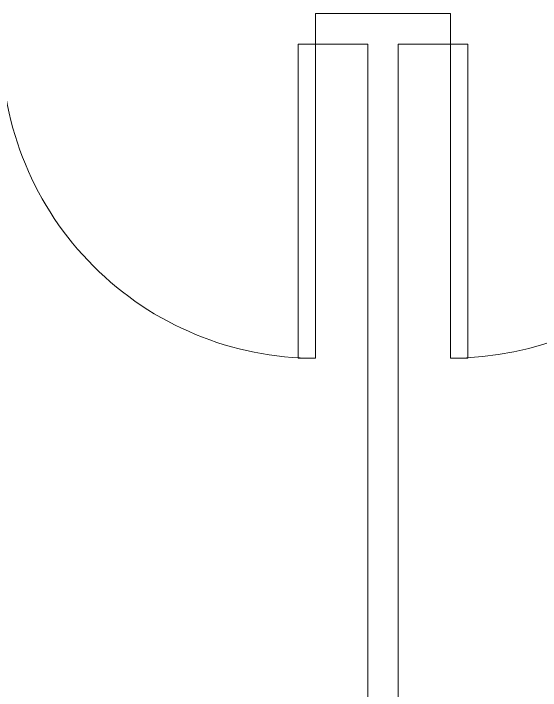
# Model space of a CAD drawing. Header units: inches. Extents: x 1 to 4637, y -664 to 702.
# Drawn here: x 2505.7 to 2566.1, y -568.8 to -491.2 of the extents above; entities that cross this region are included whole.
import ezdxf

# ---------------------------------------------------------------- set-up
doc = ezdxf.new("R2010")
doc.units = ezdxf.units.IN
doc.header["$MEASUREMENT"] = 0
for name, color, linetype, lineweight in [('A-DOOR', 31, 'Continuous', 9), ('A-DOOR-FRAM', 31, 'Continuous', 9), ('A-GLAZ', 151, 'Continuous', 9), ('I-WALL', 2, 'Continuous', 9)]:
    doc.layers.add(name, color=color, linetype=linetype, lineweight=lineweight)

# ---------------------------------------------------------------- blocks, each defined once
blk = doc.blocks.new('Single-Flush - With Sidelight - 36_ x 96_-2457194-New Construction - Tel_Data_Elec Plan')
at = {"layer": 'A-DOOR', "color": 250, "lineweight": 20}
for p, q in [((-16, 37.75), (-18, 37.75)), ((-18, 1.75), (-18, 37.75)), ((-16, 37.75), (-16, 1.75)), ((-16, 1.75), (-18, 1.75))]:
    blk.add_line(p, q, dxfattribs=at)
at = {"layer": 'A-DOOR'}
blk.add_arc((-18, 1.75), 36, 360, 90, dxfattribs=at)
at = {"layer": 'A-DOOR-FRAM', "color": 250, "lineweight": 20}
blk.add_line((58, -1.75), (58, 1.75), dxfattribs=at)
at = {"layer": 'A-GLAZ', "color": 250, "lineweight": 20}
for p, q in [((56, 0.75), (20, 0.75)), ((20, 0.75), (20, 0.25)), ((20, 0.25), (56, 0.25)), ((56, 0.25), (56, 0.75))]:
    blk.add_line(p, q, dxfattribs=at)
blk = doc.blocks.new('Single-Flush - With Sidelight - 36_ x 96_-2457192-New Construction - Tel_Data_Elec Plan')
at = {"layer": 'A-DOOR', "color": 250, "lineweight": 20}
for p, q in [((-16, -1.75), (-18, -1.75)), ((-18, -1.75), (-18, -37.75)), ((-16, -37.75), (-16, -1.75)), ((-16, -37.75), (-18, -37.75))]:
    blk.add_line(p, q, dxfattribs=at)
at = {"layer": 'A-DOOR'}
blk.add_arc((-18, -1.75), 36, 270, 0, dxfattribs=at)
at = {"layer": 'A-DOOR-FRAM', "color": 250, "lineweight": 20}
blk.add_line((58, 1.75), (58, -1.75), dxfattribs=at)
at = {"layer": 'A-GLAZ', "color": 250, "lineweight": 20}
for p, q in [((20, -0.75), (20, -0.25)), ((20, -0.25), (56, -0.25)), ((56, -0.75), (20, -0.75)), ((56, -0.25), (56, -0.75))]:
    blk.add_line(p, q, dxfattribs=at)

msp = doc.modelspace()

# ---------------------------------------------------------------- linework, layer by layer
at = {"layer": 'I-WALL', "color": 250, "lineweight": 20}
for p, q in [((2555.759, -491.228), (2540.313, -491.228)), ((2540.313, -491.228), (2540.313, -494.728)), ((2555.759, -494.728), (2555.759, -491.228)), ((2540.313, -494.728), (2546.286, -494.728)), ((2546.286, -494.728), (2546.286, -640.478)), ((2549.786, -640.478), (2549.786, -494.728)), ((2549.786, -494.728), (2555.759, -494.728))]:
    msp.add_line(p, q, dxfattribs=at)

# ---------------------------------------------------------------- block references
at = {"layer": 'A-DOOR', "lineweight": 13, "rotation": 180}
msp.add_blockref('Single-Flush - With Sidelight - 36_ x 96_-2457194-New Construction - Tel_Data_Elec Plan', (2522.313, -492.978), dxfattribs=at)
at = {"layer": 'A-DOOR', "lineweight": 13}
msp.add_blockref('Single-Flush - With Sidelight - 36_ x 96_-2457192-New Construction - Tel_Data_Elec Plan', (2573.759, -492.978), dxfattribs=at)

doc.saveas('drawing.dxf')
